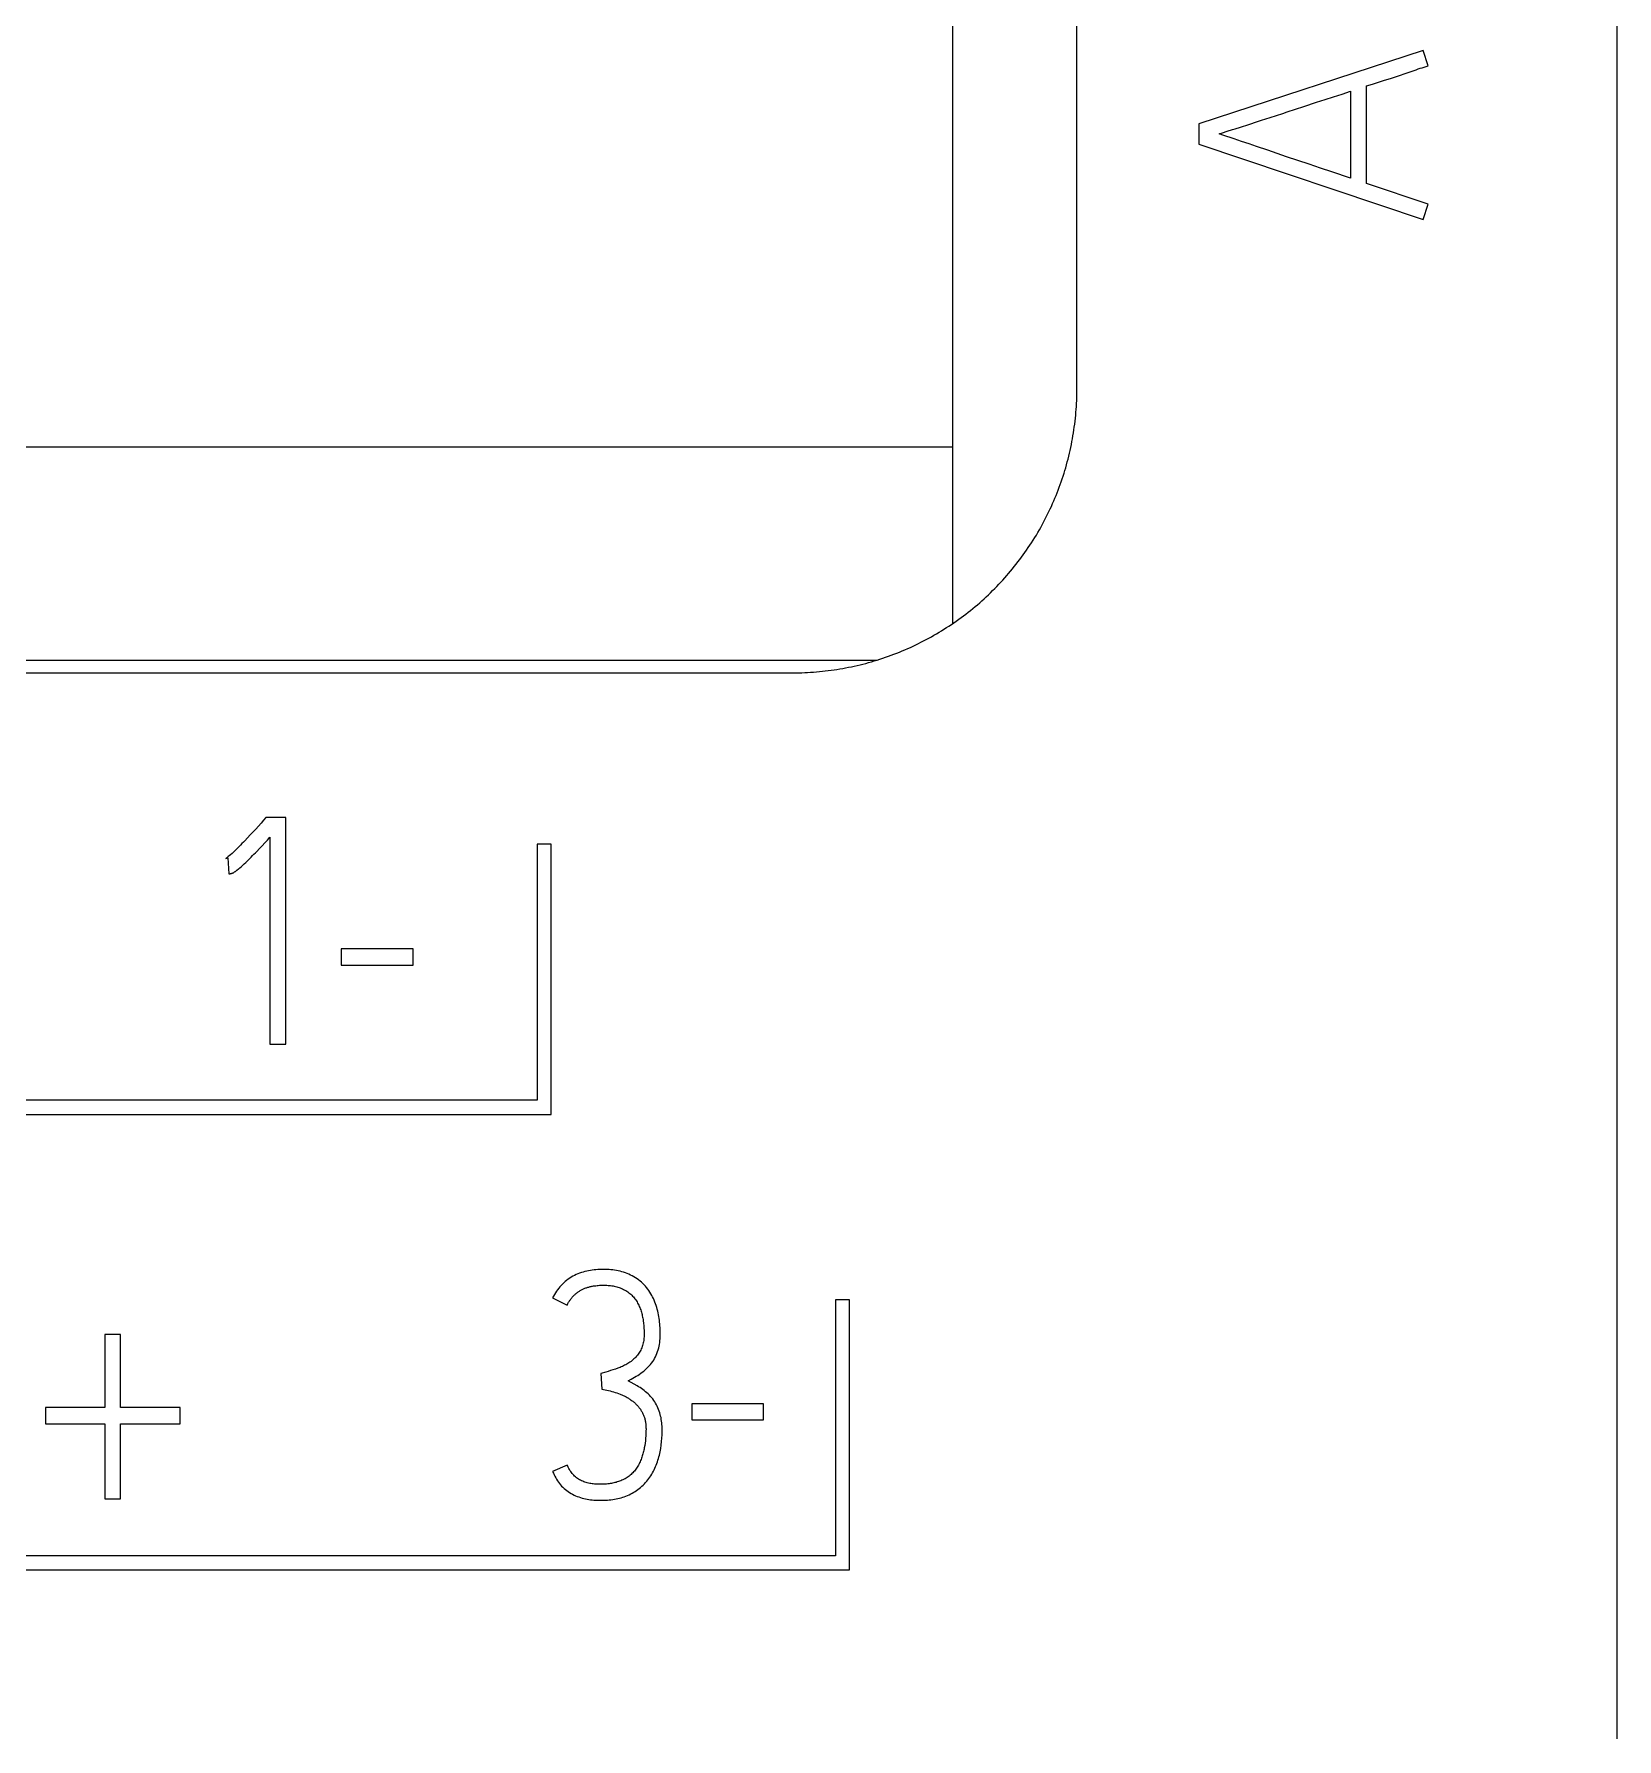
# Model space of a CAD drawing. Header units: inches. Extents: x 9000 to 22395, y 8106 to 17135.
# Drawn here: x 10371.16 to 10395.91, y 8439.41 to 8466.06 of the extents above; entities that cross this region are included whole.
import ezdxf

# ---------------------------------------------------------------- set-up
doc = ezdxf.new("R2010")
doc.units = ezdxf.units.IN
doc.header["$MEASUREMENT"] = 0
doc.layers.add('20000_FRONT_O', color=7, linetype='Continuous')
doc.layers.add('20500_FRONT_O_LABELING', color=7, linetype='Continuous')

msp = doc.modelspace()

# ---------------------------------------------------------------- linework, layer by layer
at = {"layer": '20000_FRONT_O', "linetype": 'Continuous'}
for p, q in [((10387.467, 8460.517), (10387.467, 8514.062)), ((10395.91, 8513.379), (10395.91, 8439.411)), ((10385.523, 8487.268), (10385.523, 8456.845)), ((10320.469, 8459.606), (10385.523, 8459.606)), ((10320.469, 8456.274), (10384.336, 8456.274)), ((10318.592, 8456.074), (10383.024, 8456.074)), ((10379.025, 8453.394), (10379.025, 8449.395)), ((10379.247, 8453.394), (10379.025, 8453.394)), ((10379.247, 8449.173), (10379.247, 8453.394)), ((10379.025, 8449.395), (10345.92, 8449.395)), ((10345.698, 8449.173), (10379.247, 8449.173)), ((10383.69, 8446.272), (10383.69, 8442.273)), ((10383.912, 8446.272), (10383.69, 8446.272)), ((10383.912, 8442.051), (10383.912, 8446.272)), ((10350.141, 8442.051), (10383.912, 8442.051)), ((10383.69, 8442.273), (10350.363, 8442.273))]:
    msp.add_line(p, q, dxfattribs=at)
msp.add_lwpolyline([(10383.024, 8456.074), (10383.07, 8456.074), (10383.117, 8456.075), (10383.163, 8456.076), (10383.21, 8456.077), (10383.256, 8456.08), (10383.302, 8456.082), (10383.348, 8456.085), (10383.394, 8456.089), (10383.44, 8456.093), (10383.486, 8456.098), (10383.532, 8456.103), (10383.577, 8456.108), (10383.623, 8456.114), (10383.669, 8456.121), (10383.714, 8456.128), (10383.76, 8456.135), (10383.805, 8456.143), (10383.85, 8456.151), (10383.895, 8456.16), (10383.94, 8456.169), (10383.985, 8456.179), (10384.03, 8456.189), (10384.075, 8456.2), (10384.12, 8456.211), (10384.164, 8456.222), (10384.209, 8456.234), (10384.253, 8456.247), (10384.298, 8456.26), (10384.342, 8456.274), (10384.386, 8456.288), (10384.431, 8456.302), (10384.475, 8456.317), (10384.519, 8456.333), (10384.562, 8456.348), (10384.606, 8456.365), (10384.649, 8456.382), (10384.692, 8456.399), (10384.735, 8456.416), (10384.778, 8456.434), (10384.82, 8456.453), (10384.862, 8456.472), (10384.904, 8456.491), (10384.946, 8456.511), (10384.987, 8456.531), (10385.028, 8456.551), (10385.069, 8456.572), (10385.11, 8456.594), (10385.15, 8456.616), (10385.191, 8456.638), (10385.231, 8456.66), (10385.27, 8456.684), (10385.31, 8456.707), (10385.349, 8456.731), (10385.388, 8456.755), (10385.427, 8456.78), (10385.466, 8456.805), (10385.504, 8456.83), (10385.543, 8456.856), (10385.58, 8456.883), (10385.618, 8456.91), (10385.656, 8456.937), (10385.693, 8456.965), (10385.73, 8456.993), (10385.767, 8457.021), (10385.803, 8457.05), (10385.839, 8457.079), (10385.875, 8457.109), (10385.911, 8457.139), (10385.946, 8457.169), (10385.98, 8457.2), (10386.015, 8457.231), (10386.049, 8457.262), (10386.082, 8457.294), (10386.116, 8457.326), (10386.149, 8457.358), (10386.181, 8457.391), (10386.213, 8457.424), (10386.245, 8457.457), (10386.277, 8457.49), (10386.308, 8457.524), (10386.339, 8457.558), (10386.369, 8457.593), (10386.399, 8457.627), (10386.429, 8457.663), (10386.458, 8457.698), (10386.487, 8457.734), (10386.516, 8457.77), (10386.544, 8457.806), (10386.572, 8457.843), (10386.6, 8457.88), (10386.627, 8457.917), (10386.654, 8457.955), (10386.68, 8457.993), (10386.706, 8458.031), (10386.732, 8458.069), (10386.758, 8458.108), (10386.783, 8458.148), (10386.807, 8458.187), (10386.832, 8458.227), (10386.855, 8458.267), (10386.879, 8458.307), (10386.901, 8458.347), (10386.924, 8458.388), (10386.946, 8458.428), (10386.967, 8458.469), (10386.988, 8458.51), (10387.009, 8458.552), (10387.029, 8458.593), (10387.049, 8458.635), (10387.068, 8458.676), (10387.087, 8458.718), (10387.105, 8458.76), (10387.123, 8458.803), (10387.141, 8458.845), (10387.158, 8458.888), (10387.174, 8458.931), (10387.19, 8458.974), (10387.206, 8459.017), (10387.221, 8459.061), (10387.236, 8459.104), (10387.251, 8459.148), (10387.265, 8459.192), (10387.278, 8459.236), (10387.291, 8459.28), (10387.304, 8459.325), (10387.316, 8459.369), (10387.328, 8459.414), (10387.339, 8459.459), (10387.35, 8459.505), (10387.36, 8459.55), (10387.37, 8459.595), (10387.38, 8459.641), (10387.389, 8459.687), (10387.397, 8459.732), (10387.405, 8459.778), (10387.413, 8459.824), (10387.42, 8459.87), (10387.426, 8459.916), (10387.432, 8459.962), (10387.438, 8460.008), (10387.443, 8460.054), (10387.448, 8460.1), (10387.452, 8460.146), (10387.455, 8460.192), (10387.458, 8460.238), (10387.461, 8460.285), (10387.463, 8460.331), (10387.465, 8460.378), (10387.466, 8460.424), (10387.467, 8460.471), (10387.467, 8460.517)], dxfattribs=at)
at = {"layer": '20500_FRONT_O_LABELING', "linetype": 'Continuous'}
for p, q in [((10392.879, 8465.803), (10389.373, 8464.654)), ((10392.958, 8465.562), (10392.879, 8465.803)), ((10391.996, 8465.246), (10392.09, 8465.275)), ((10391.996, 8463.722), (10391.996, 8465.246)), ((10392.09, 8465.275), (10392.183, 8465.305)), ((10392.183, 8465.305), (10392.276, 8465.335)), ((10392.276, 8465.335), (10392.37, 8465.365)), ((10392.37, 8465.365), (10392.463, 8465.395)), ((10392.463, 8465.395), (10392.525, 8465.416)), ((10392.525, 8465.416), (10392.586, 8465.437)), ((10390.752, 8464.84), (10391.016, 8464.927)), ((10391.016, 8464.927), (10391.215, 8464.992)), ((10391.215, 8464.992), (10391.347, 8465.035)), ((10391.347, 8465.035), (10391.48, 8465.077)), ((10391.48, 8465.077), (10391.612, 8465.12)), ((10391.612, 8465.12), (10391.745, 8465.163)), ((10391.745, 8465.163), (10391.745, 8463.806)), ((10390.156, 8464.646), (10390.289, 8464.689)), ((10390.487, 8464.753), (10390.686, 8464.818)), ((10390.686, 8464.818), (10390.752, 8464.84)), ((10389.373, 8464.654), (10389.373, 8464.339)), ((10389.689, 8464.497), (10389.745, 8464.515)), ((10389.748, 8464.477), (10389.689, 8464.497)), ((10389.745, 8464.515), (10389.816, 8464.538)), ((10389.924, 8464.419), (10389.748, 8464.477)), ((10389.816, 8464.538), (10389.901, 8464.565)), ((10390.042, 8464.38), (10389.924, 8464.419)), ((10390.024, 8464.604), (10390.156, 8464.646)), ((10389.373, 8464.339), (10392.879, 8463.161)), ((10390.159, 8464.341), (10390.042, 8464.38)), ((10390.277, 8464.301), (10390.159, 8464.341)), ((10390.453, 8464.241), (10390.277, 8464.301)), ((10390.746, 8464.141), (10390.453, 8464.241)), ((10390.922, 8464.082), (10390.746, 8464.141)), ((10391.098, 8464.022), (10390.922, 8464.082)), ((10391.275, 8463.963), (10391.098, 8464.022)), ((10391.451, 8463.904), (10391.275, 8463.963)), ((10391.745, 8463.806), (10391.451, 8463.904)), ((10392.958, 8463.397), (10391.996, 8463.722)), ((10392.879, 8463.161), (10392.958, 8463.397)), ((10374.75, 8453.77), (10374.709, 8453.723)), ((10374.785, 8453.81), (10374.75, 8453.77)), ((10375.096, 8453.81), (10374.785, 8453.81)), ((10375.096, 8450.269), (10375.096, 8453.81)), ((10374.54, 8453.54), (10374.497, 8453.494)), ((10374.583, 8453.585), (10374.54, 8453.54)), ((10374.625, 8453.631), (10374.583, 8453.585)), ((10374.667, 8453.677), (10374.625, 8453.631)), ((10374.709, 8453.723), (10374.667, 8453.677)), ((10374.808, 8453.459), (10374.849, 8453.504)), ((10374.849, 8453.504), (10374.849, 8450.269)), ((10374.683, 8453.326), (10374.725, 8453.37)), ((10374.725, 8453.37), (10374.766, 8453.415)), ((10374.766, 8453.415), (10374.808, 8453.459)), ((10374.159, 8453.173), (10374.188, 8453.183)), ((10374.188, 8453.183), (10374.204, 8452.932)), ((10375.964, 8451.758), (10375.964, 8451.507)), ((10377.087, 8451.758), (10375.964, 8451.758)), ((10377.087, 8451.507), (10377.087, 8451.758)), ((10375.964, 8451.507), (10377.087, 8451.507)), ((10374.849, 8450.269), (10375.096, 8450.269)), ((10379.269, 8446.305), (10379.496, 8446.192)), ((10372.264, 8445.733), (10372.264, 8444.589)), ((10372.51, 8445.733), (10372.264, 8445.733)), ((10372.51, 8444.589), (10372.51, 8445.733)), ((10380.099, 8445.144), (10380.024, 8445.122)), ((10380.024, 8445.122), (10380.038, 8444.875)), ((10371.337, 8444.589), (10371.337, 8444.338)), ((10372.264, 8444.589), (10371.337, 8444.589)), ((10373.447, 8444.589), (10372.51, 8444.589)), ((10373.447, 8444.338), (10373.447, 8444.589)), ((10381.444, 8444.649), (10381.444, 8444.397)), ((10382.567, 8444.649), (10381.444, 8444.649)), ((10382.567, 8444.397), (10382.567, 8444.649)), ((10371.337, 8444.338), (10372.264, 8444.338)), ((10372.264, 8444.338), (10372.264, 8443.164)), ((10372.51, 8443.164), (10372.51, 8444.338)), ((10372.51, 8444.338), (10373.447, 8444.338)), ((10381.444, 8444.397), (10382.567, 8444.397)), ((10379.496, 8443.692), (10379.269, 8443.588)), ((10372.264, 8443.164), (10372.51, 8443.164))]:
    msp.add_line(p, q, dxfattribs=at)
for points in [[(10392.586, 8465.437), (10392.617, 8465.447), (10392.648, 8465.458), (10392.71, 8465.48)], [(10392.71, 8465.48), (10392.741, 8465.49), (10392.771, 8465.501), (10392.802, 8465.512), (10392.833, 8465.522), (10392.864, 8465.532), (10392.895, 8465.542), (10392.926, 8465.552), (10392.958, 8465.562)], [(10390.289, 8464.689), (10390.355, 8464.71), (10390.487, 8464.753)], [(10389.901, 8464.565), (10389.943, 8464.578), (10390.024, 8464.604)], [(10374.497, 8453.494), (10374.455, 8453.449), (10374.433, 8453.426), (10374.411, 8453.404), (10374.39, 8453.382), (10374.368, 8453.359), (10374.346, 8453.337), (10374.324, 8453.316), (10374.301, 8453.294), (10374.279, 8453.273), (10374.255, 8453.252), (10374.232, 8453.231), (10374.209, 8453.211), (10374.197, 8453.201), (10374.185, 8453.191), (10374.178, 8453.186), (10374.172, 8453.182), (10374.165, 8453.177), (10374.159, 8453.173)], [(10374.255, 8452.941), (10374.262, 8452.944), (10374.269, 8452.947), (10374.276, 8452.95), (10374.283, 8452.953), (10374.29, 8452.957), (10374.296, 8452.961), (10374.302, 8452.966), (10374.308, 8452.97), (10374.321, 8452.979), (10374.332, 8452.989), (10374.356, 8453.008), (10374.368, 8453.018), (10374.379, 8453.028), (10374.402, 8453.048), (10374.425, 8453.068), (10374.447, 8453.089), (10374.469, 8453.11), (10374.491, 8453.131), (10374.513, 8453.152), (10374.534, 8453.174), (10374.556, 8453.195), (10374.577, 8453.217), (10374.598, 8453.239), (10374.62, 8453.26), (10374.641, 8453.282), (10374.683, 8453.326)], [(10374.204, 8452.932), (10374.205, 8452.932), (10374.206, 8452.932), (10374.207, 8452.932), (10374.208, 8452.932), (10374.21, 8452.932), (10374.211, 8452.932), (10374.212, 8452.932), (10374.213, 8452.932), (10374.214, 8452.933), (10374.215, 8452.933), (10374.217, 8452.933), (10374.218, 8452.933), (10374.22, 8452.933), (10374.222, 8452.934), (10374.225, 8452.934), (10374.227, 8452.934), (10374.23, 8452.935), (10374.232, 8452.935), (10374.234, 8452.936), (10374.236, 8452.936), (10374.239, 8452.937), (10374.241, 8452.937), (10374.243, 8452.938), (10374.246, 8452.939), (10374.248, 8452.939), (10374.25, 8452.94), (10374.253, 8452.941), (10374.255, 8452.941)], [(10380.448, 8445.008), (10380.499, 8445.035), (10380.525, 8445.049), (10380.55, 8445.063), (10380.575, 8445.078), (10380.6, 8445.093), (10380.624, 8445.109), (10380.648, 8445.125), (10380.671, 8445.143), (10380.694, 8445.16), (10380.716, 8445.179), (10380.737, 8445.198), (10380.758, 8445.219), (10380.778, 8445.24), (10380.798, 8445.262), (10380.816, 8445.285), (10380.833, 8445.308), (10380.849, 8445.333), (10380.863, 8445.358), (10380.877, 8445.384), (10380.889, 8445.41), (10380.9, 8445.437), (10380.91, 8445.465), (10380.919, 8445.492), (10380.927, 8445.521), (10380.933, 8445.549), (10380.938, 8445.578), (10380.943, 8445.607), (10380.946, 8445.636), (10380.948, 8445.665), (10380.95, 8445.694), (10380.951, 8445.724), (10380.951, 8445.753), (10380.951, 8445.782), (10380.95, 8445.811), (10380.949, 8445.84), (10380.947, 8445.869), (10380.945, 8445.898), (10380.942, 8445.926), (10380.938, 8445.955), (10380.934, 8445.984), (10380.929, 8446.013), (10380.924, 8446.041), (10380.918, 8446.07), (10380.912, 8446.099), (10380.904, 8446.127), (10380.897, 8446.155), (10380.888, 8446.183), (10380.878, 8446.211), (10380.868, 8446.238), (10380.857, 8446.266), (10380.845, 8446.292), (10380.832, 8446.319), (10380.819, 8446.344), (10380.804, 8446.37), (10380.789, 8446.394), (10380.773, 8446.418), (10380.756, 8446.442), (10380.738, 8446.465), (10380.719, 8446.487), (10380.699, 8446.508), (10380.679, 8446.528), (10380.657, 8446.548), (10380.635, 8446.567), (10380.612, 8446.585), (10380.589, 8446.602), (10380.565, 8446.618), (10380.54, 8446.633), (10380.514, 8446.647), (10380.488, 8446.661), (10380.462, 8446.673), (10380.435, 8446.684), (10380.407, 8446.695), (10380.379, 8446.704), (10380.351, 8446.712), (10380.323, 8446.72), (10380.294, 8446.726), (10380.266, 8446.732), (10380.237, 8446.737), (10380.208, 8446.741), (10380.179, 8446.744), (10380.15, 8446.746), (10380.121, 8446.748), (10380.092, 8446.749), (10380.063, 8446.749), (10380.033, 8446.749), (10380.004, 8446.748), (10379.975, 8446.746), (10379.946, 8446.744), (10379.917, 8446.741), (10379.888, 8446.738), (10379.859, 8446.733), (10379.831, 8446.728), (10379.802, 8446.722), (10379.774, 8446.715), (10379.746, 8446.708), (10379.718, 8446.699), (10379.69, 8446.69), (10379.663, 8446.679), (10379.636, 8446.668), (10379.61, 8446.655), (10379.584, 8446.642), (10379.559, 8446.627), (10379.535, 8446.612), (10379.511, 8446.595), (10379.487, 8446.578), (10379.465, 8446.559), (10379.443, 8446.54), (10379.422, 8446.52), (10379.402, 8446.499), (10379.382, 8446.477), (10379.364, 8446.454), (10379.346, 8446.431), (10379.329, 8446.407), (10379.312, 8446.382), (10379.297, 8446.357), (10379.283, 8446.332), (10379.269, 8446.305)], [(10379.496, 8446.192), (10379.501, 8446.203), (10379.507, 8446.214), (10379.513, 8446.225), (10379.519, 8446.235), (10379.526, 8446.246), (10379.532, 8446.256), (10379.539, 8446.266), (10379.546, 8446.276), (10379.553, 8446.286), (10379.56, 8446.296), (10379.568, 8446.305), (10379.576, 8446.315), (10379.584, 8446.324), (10379.592, 8446.333), (10379.601, 8446.342), (10379.61, 8446.35), (10379.619, 8446.359), (10379.628, 8446.367), (10379.637, 8446.375), (10379.647, 8446.382), (10379.657, 8446.39), (10379.667, 8446.397), (10379.677, 8446.404), (10379.687, 8446.411), (10379.697, 8446.417), (10379.708, 8446.423), (10379.718, 8446.429), (10379.729, 8446.435), (10379.74, 8446.44), (10379.752, 8446.445), (10379.763, 8446.45), (10379.774, 8446.455), (10379.786, 8446.459), (10379.798, 8446.463), (10379.809, 8446.467), (10379.821, 8446.471), (10379.833, 8446.474), (10379.845, 8446.478), (10379.857, 8446.481), (10379.869, 8446.483), (10379.881, 8446.486), (10379.893, 8446.488), (10379.905, 8446.49)], [(10379.905, 8446.49), (10379.924, 8446.493), (10379.944, 8446.495), (10379.963, 8446.498), (10379.982, 8446.499), (10380.002, 8446.501), (10380.021, 8446.502), (10380.04, 8446.502), (10380.059, 8446.503), (10380.078, 8446.502), (10380.098, 8446.502), (10380.117, 8446.501), (10380.136, 8446.5), (10380.155, 8446.498), (10380.174, 8446.496), (10380.194, 8446.493), (10380.213, 8446.49), (10380.232, 8446.486), (10380.251, 8446.482), (10380.27, 8446.477), (10380.289, 8446.472), (10380.307, 8446.466), (10380.326, 8446.459), (10380.344, 8446.452), (10380.362, 8446.445), (10380.379, 8446.436), (10380.397, 8446.427), (10380.414, 8446.418), (10380.43, 8446.408), (10380.446, 8446.397), (10380.462, 8446.385), (10380.477, 8446.373), (10380.491, 8446.36), (10380.505, 8446.347), (10380.519, 8446.333), (10380.532, 8446.319), (10380.544, 8446.304), (10380.556, 8446.289), (10380.568, 8446.273), (10380.578, 8446.257), (10380.589, 8446.24), (10380.598, 8446.223), (10380.608, 8446.206), (10380.616, 8446.188), (10380.624, 8446.171), (10380.632, 8446.153), (10380.639, 8446.134), (10380.646, 8446.116), (10380.652, 8446.098), (10380.657, 8446.079), (10380.662, 8446.06), (10380.667, 8446.042), (10380.671, 8446.023), (10380.675, 8446.004), (10380.679, 8445.985), (10380.682, 8445.966), (10380.685, 8445.947), (10380.69, 8445.908), (10380.694, 8445.869), (10380.697, 8445.831), (10380.699, 8445.792), (10380.7, 8445.772), (10380.7, 8445.753), (10380.7, 8445.734), (10380.699, 8445.714), (10380.698, 8445.695), (10380.697, 8445.676), (10380.695, 8445.657), (10380.692, 8445.637), (10380.689, 8445.618), (10380.686, 8445.599), (10380.681, 8445.58), (10380.676, 8445.561), (10380.669, 8445.543), (10380.662, 8445.525), (10380.654, 8445.507), (10380.646, 8445.489), (10380.637, 8445.472), (10380.627, 8445.455), (10380.616, 8445.438), (10380.604, 8445.422), (10380.593, 8445.407), (10380.58, 8445.392), (10380.567, 8445.377), (10380.553, 8445.363), (10380.539, 8445.349), (10380.525, 8445.336), (10380.51, 8445.324), (10380.494, 8445.312), (10380.478, 8445.3), (10380.462, 8445.29), (10380.446, 8445.279), (10380.429, 8445.269), (10380.412, 8445.26), (10380.394, 8445.25), (10380.377, 8445.242), (10380.359, 8445.233), (10380.341, 8445.226), (10380.323, 8445.218), (10380.305, 8445.211), (10380.286, 8445.204), (10380.249, 8445.191), (10380.212, 8445.179), (10380.175, 8445.167), (10380.137, 8445.155), (10380.099, 8445.144)], [(10379.269, 8443.588), (10379.28, 8443.564), (10379.292, 8443.54), (10379.304, 8443.516), (10379.317, 8443.493), (10379.33, 8443.47), (10379.344, 8443.447), (10379.359, 8443.425), (10379.375, 8443.404), (10379.392, 8443.383), (10379.409, 8443.363), (10379.428, 8443.344), (10379.448, 8443.325), (10379.468, 8443.308), (10379.489, 8443.291), (10379.511, 8443.276), (10379.533, 8443.261), (10379.556, 8443.247), (10379.58, 8443.234), (10379.603, 8443.222), (10379.628, 8443.211), (10379.652, 8443.201), (10379.677, 8443.192), (10379.703, 8443.183), (10379.728, 8443.176), (10379.754, 8443.169), (10379.781, 8443.163), (10379.807, 8443.158), (10379.834, 8443.153), (10379.86, 8443.149), (10379.887, 8443.146), (10379.914, 8443.144), (10379.941, 8443.142), (10379.968, 8443.141), (10379.994, 8443.14), (10380.048, 8443.14), (10380.075, 8443.141), (10380.101, 8443.142), (10380.128, 8443.144), (10380.155, 8443.147), (10380.181, 8443.15), (10380.208, 8443.153), (10380.234, 8443.158), (10380.26, 8443.163), (10380.287, 8443.168), (10380.313, 8443.174), (10380.338, 8443.181), (10380.364, 8443.189), (10380.389, 8443.197), (10380.415, 8443.207), (10380.44, 8443.217), (10380.464, 8443.228), (10380.489, 8443.239), (10380.512, 8443.252), (10380.536, 8443.265), (10380.559, 8443.279), (10380.581, 8443.294), (10380.603, 8443.309), (10380.624, 8443.325), (10380.645, 8443.342), (10380.665, 8443.36), (10380.685, 8443.378), (10380.704, 8443.397), (10380.723, 8443.417), (10380.74, 8443.437), (10380.757, 8443.458), (10380.774, 8443.48), (10380.789, 8443.502), (10380.804, 8443.524), (10380.818, 8443.547), (10380.832, 8443.57), (10380.845, 8443.594), (10380.857, 8443.618), (10380.868, 8443.642), (10380.879, 8443.667), (10380.889, 8443.692), (10380.898, 8443.717), (10380.907, 8443.743), (10380.916, 8443.768), (10380.923, 8443.794), (10380.93, 8443.82), (10380.937, 8443.846), (10380.943, 8443.872), (10380.948, 8443.899), (10380.958, 8443.951), (10380.966, 8444.004), (10380.973, 8444.057), (10380.977, 8444.111), (10380.98, 8444.164), (10380.981, 8444.218), (10380.98, 8444.271), (10380.979, 8444.298), (10380.977, 8444.325), (10380.975, 8444.352), (10380.972, 8444.379), (10380.968, 8444.405), (10380.963, 8444.432), (10380.957, 8444.458), (10380.951, 8444.484), (10380.943, 8444.51), (10380.935, 8444.535), (10380.926, 8444.561), (10380.915, 8444.585), (10380.904, 8444.61), (10380.892, 8444.633), (10380.879, 8444.657), (10380.865, 8444.68), (10380.85, 8444.702), (10380.834, 8444.724), (10380.817, 8444.745), (10380.8, 8444.765), (10380.781, 8444.784), (10380.762, 8444.803), (10380.742, 8444.821), (10380.722, 8444.838), (10380.701, 8444.855), (10380.679, 8444.871), (10380.657, 8444.887), (10380.635, 8444.902), (10380.612, 8444.916), (10380.589, 8444.93), (10380.543, 8444.957), (10380.495, 8444.983), (10380.448, 8445.008)], [(10380.038, 8444.875), (10380.065, 8444.871), (10380.091, 8444.866), (10380.118, 8444.861), (10380.144, 8444.855), (10380.17, 8444.849), (10380.196, 8444.842), (10380.222, 8444.835), (10380.248, 8444.827), (10380.273, 8444.818), (10380.299, 8444.81), (10380.324, 8444.8), (10380.336, 8444.795), (10380.348, 8444.79), (10380.36, 8444.784), (10380.372, 8444.779), (10380.385, 8444.773), (10380.396, 8444.767), (10380.408, 8444.761), (10380.42, 8444.755), (10380.432, 8444.748), (10380.443, 8444.742), (10380.455, 8444.735), (10380.466, 8444.728), (10380.477, 8444.72), (10380.488, 8444.713), (10380.499, 8444.705), (10380.51, 8444.697), (10380.521, 8444.689), (10380.531, 8444.681), (10380.542, 8444.672), (10380.552, 8444.663), (10380.562, 8444.654), (10380.571, 8444.645), (10380.581, 8444.635), (10380.59, 8444.625), (10380.599, 8444.615), (10380.608, 8444.605), (10380.616, 8444.595), (10380.624, 8444.584), (10380.632, 8444.573), (10380.64, 8444.563), (10380.647, 8444.551), (10380.654, 8444.54), (10380.661, 8444.529), (10380.668, 8444.517), (10380.674, 8444.505), (10380.68, 8444.493), (10380.685, 8444.481), (10380.69, 8444.469), (10380.695, 8444.457), (10380.7, 8444.444), (10380.704, 8444.432), (10380.708, 8444.419), (10380.711, 8444.406), (10380.714, 8444.393), (10380.717, 8444.38), (10380.719, 8444.367), (10380.722, 8444.353), (10380.724, 8444.34), (10380.725, 8444.327), (10380.726, 8444.313), (10380.727, 8444.3), (10380.728, 8444.286), (10380.728, 8444.273), (10380.729, 8444.259)], [(10380.729, 8444.259), (10380.728, 8444.222), (10380.727, 8444.184), (10380.725, 8444.146), (10380.722, 8444.109), (10380.718, 8444.071), (10380.714, 8444.034), (10380.709, 8443.997), (10380.702, 8443.96), (10380.699, 8443.942), (10380.695, 8443.923), (10380.69, 8443.905), (10380.686, 8443.887), (10380.681, 8443.869), (10380.676, 8443.851), (10380.67, 8443.833), (10380.664, 8443.815), (10380.658, 8443.797), (10380.651, 8443.779), (10380.644, 8443.761), (10380.636, 8443.743), (10380.628, 8443.726), (10380.62, 8443.709), (10380.611, 8443.692), (10380.601, 8443.676), (10380.591, 8443.659), (10380.581, 8443.644), (10380.57, 8443.628), (10380.559, 8443.613), (10380.547, 8443.598), (10380.535, 8443.584), (10380.522, 8443.57), (10380.508, 8443.557), (10380.494, 8443.544), (10380.48, 8443.532), (10380.465, 8443.52), (10380.45, 8443.509), (10380.434, 8443.498), (10380.418, 8443.488), (10380.402, 8443.478), (10380.385, 8443.469), (10380.368, 8443.461), (10380.351, 8443.453), (10380.333, 8443.445), (10380.316, 8443.439), (10380.298, 8443.432), (10380.28, 8443.427), (10380.261, 8443.421), (10380.243, 8443.417), (10380.225, 8443.412), (10380.206, 8443.408), (10380.187, 8443.405), (10380.169, 8443.402), (10380.15, 8443.399), (10380.131, 8443.397), (10380.112, 8443.395), (10380.093, 8443.394), (10380.055, 8443.392), (10380.037, 8443.391), (10380.018, 8443.391), (10379.999, 8443.391), (10379.98, 8443.391), (10379.961, 8443.392), (10379.942, 8443.393), (10379.923, 8443.395), (10379.904, 8443.397), (10379.885, 8443.399), (10379.866, 8443.402), (10379.848, 8443.405), (10379.829, 8443.409), (10379.811, 8443.413), (10379.792, 8443.418), (10379.774, 8443.424), (10379.756, 8443.43), (10379.739, 8443.437), (10379.721, 8443.444), (10379.704, 8443.453), (10379.688, 8443.462), (10379.671, 8443.472), (10379.656, 8443.482), (10379.641, 8443.494), (10379.626, 8443.506), (10379.612, 8443.519), (10379.599, 8443.533), (10379.586, 8443.547), (10379.574, 8443.561), (10379.562, 8443.576), (10379.551, 8443.592), (10379.54, 8443.607), (10379.53, 8443.624), (10379.521, 8443.64), (10379.512, 8443.657), (10379.504, 8443.674), (10379.496, 8443.692)]]:
    msp.add_lwpolyline(points, dxfattribs=at)

doc.saveas('drawing.dxf')
